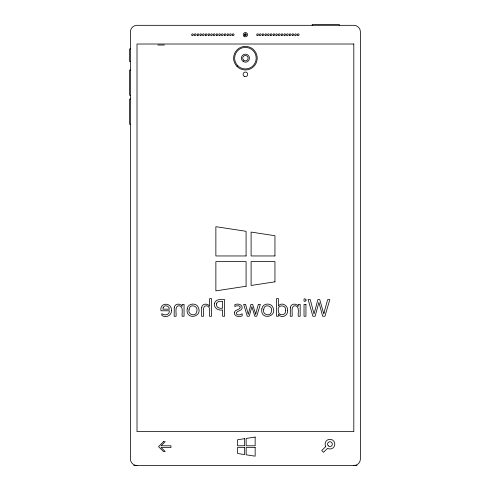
<?xml version="1.0" encoding="UTF-8"?>
<svg xmlns="http://www.w3.org/2000/svg" width="490" height="490" viewBox="0 0 490 490"><rect width="100%" height="100%" fill="white"/><g stroke="black" fill="none" stroke-linecap="round" stroke-linejoin="round"><path stroke-width="0.73" d="M157.841 45.031L164.407 45.031M130.413 48.92L129.593 48.92L129.593 61.52L130.413 61.52M130.413 70.064L129.593 70.064L129.593 95.268L130.413 95.268M130.413 99.078L129.593 99.078L129.593 124.276L130.413 124.276M133.697 465.5L357.124 465.5M339.337 25.321L339.337 24.5L312.234 24.5L312.234 25.321M353.835 465.5A6.572 6.572 0 0 0 360.407 458.928L360.407 31.893A6.572 6.572 0 0 0 353.835 25.321L136.986 25.321A6.572 6.572 0 0 0 130.413 31.893L130.413 458.928A6.572 6.572 0 0 0 136.986 465.5M201.678 307.787L201.611 316.264L203.522 316.264C204.012 313.484 201.598 305.154 206.958 305.748C211.27 307.12 209.059 313.11 209.591 316.264L211.502 316.264L211.502 298.631L209.591 298.631L209.591 306.33C207.846 302.857 201.647 303.531 201.678 307.787M174.238 307.861L174.171 316.264L176.082 316.264C176.565 313.484 174.177 305.154 179.53 305.748C183.842 307.108 181.606 313.122 182.151 316.264L184.062 316.264L184.062 304.357L182.151 304.357L182.151 306.33C180.375 302.796 174.226 303.616 174.238 307.861M290.343 307.861L290.276 316.264L292.187 316.264C292.671 313.484 290.282 305.154 295.642 305.748C299.947 307.108 297.712 313.122 298.257 316.264L300.168 316.264L300.168 304.357L298.257 304.357L298.257 306.33C296.481 302.796 290.331 303.616 290.343 307.861M189.122 309.282C187.1 314.862 196.221 317.33 196.809 311.383C198.805 305.864 189.526 303.194 189.122 309.282M263.761 309.282C261.733 314.862 270.854 317.33 271.448 311.383C273.438 305.864 264.159 303.194 263.761 309.282M285.541 310.495C286.515 315.897 277.891 316.326 278.424 310.881C276.446 304.449 286.687 304.204 285.541 310.495M287.495 310.593C288.432 315.713 281.113 318.947 278.424 314.243L278.424 316.264L276.519 316.264L276.519 298.631L278.424 298.631L278.473 306.005C281.505 301.46 288.445 305.717 287.495 310.593M171.39 310.36C172.113 315.566 165.743 318.371 161.829 315.407L161.829 313.612C164.407 316.154 169.797 314.929 169.411 310.789L161.002 310.789C159.213 302.042 172.1 302.201 171.39 310.36M187.198 308.89C185.22 320.846 203.914 317.183 197.911 306.685A5.286 5.286 0 0 0 195.265 304.498C191.921 303.096 187.45 304.994 187.198 308.89M261.838 308.89C259.853 320.846 278.547 317.183 272.544 306.685A5.286 5.286 0 0 0 269.898 304.498C266.554 303.096 262.089 304.994 261.838 308.89M216.494 303.886C215.655 307.451 219.802 308.853 222.632 308.192L222.632 301.356C220.488 301.276 216.935 301.038 216.494 303.886M214.479 303.445C213.401 308.13 218.595 310.887 222.632 309.962L222.632 316.264L224.585 316.264L224.585 299.586C221.192 299.445 215.288 298.827 214.479 303.445M234.361 312.406C233.736 316.528 239.439 317.41 242.201 315.836L242.201 313.79L239.684 314.868L237.668 314.837L236.413 313.998L236.468 312.455C238.379 310.599 242.96 310.427 242.078 306.728C241.098 303.874 237.264 303.629 234.851 304.608L234.851 306.544L236.26 305.895L238.838 305.803L240.051 306.673L240.222 307.359L239.561 308.694L235.218 310.911L234.361 312.406M244.896 34.533C245.551 36.566 246.482 33.093 244.896 34.533M163.164 307.702L162.956 309.172L169.393 309.172C169.479 305.834 164.193 304.217 163.164 307.702M255.878 313.312L255.719 314.384L252.668 304.357L250.923 304.357L248.283 314.409L245.576 304.357L243.689 304.357L247.26 316.264L249.239 316.264L251.878 306.636L254.831 316.264L256.742 316.264L260.349 304.357L258.346 304.357L255.878 313.312M324.117 312.381L323.841 314.059L319.731 299.586L317.857 299.586L314.041 314.035L310.274 299.586L308.155 299.586L312.871 316.264L315.162 316.264L318.904 302.379L322.665 316.264L324.931 316.264L329.819 299.586L327.663 299.586L324.117 312.381M306.189 300.094C303.151 304.847 303.175 295.323 306.189 300.094M163.489 441.68L158.54 446.629L163.489 451.578L165.167 451.578L161.051 447.462L170.949 447.462L170.949 445.79L161.051 445.79L165.167 441.68L163.489 441.68M325.734 446.568L321.74 450.531L323.523 452.313L327.516 448.35A4.869 4.869 0 0 0 334.744 444.981A4.869 4.869 0 0 0 329.102 439.346A4.869 4.869 0 0 0 325.734 446.568M246.09 286.246L215.87 290.87L215.87 261.593L246.09 261.593L246.09 286.246M274.951 281.83L251.101 285.474L251.101 261.593L274.951 261.593L274.951 281.83M244.663 438.679L237.564 439.769L237.564 445.79L244.663 445.79L244.663 438.679M255.149 437.074L246.158 438.452L246.158 445.79L255.149 445.79L255.149 437.074M353.811 44.014L137.01 44.014L137.01 431.635L353.811 431.635L353.811 44.014M246.09 255.964L215.87 255.964L215.87 226.686L246.09 231.311L246.09 255.964M274.951 255.964L251.101 255.964L251.101 232.076L274.951 235.727L274.951 255.964M305.938 304.357L304.027 304.357L304.027 316.264L305.938 316.264L305.938 304.357M244.663 447.462L237.564 447.462L237.564 453.489L244.663 454.573L244.663 447.462M255.149 447.462L246.158 447.462L246.158 454.8L255.149 456.178L255.149 447.462M243.904 36.174A2.131 2.131 0 0 0 247.468 35.219A2.131 2.131 0 0 0 244.859 32.61A2.131 2.131 0 0 0 243.904 36.174M244.939 35.488A0.943 0.943 0 0 0 246.354 34.668A0.943 0.943 0 0 0 244.939 33.853A0.943 0.943 0 0 0 244.939 35.488M259.731 35.262A0.839 0.839 0 0 0 261.133 34.888A0.839 0.839 0 0 0 260.11 33.859A0.839 0.839 0 0 0 259.731 35.262M262.444 35.262A0.839 0.839 0 0 0 263.841 34.888A0.839 0.839 0 0 0 262.818 33.859A0.839 0.839 0 0 0 262.444 35.262M265.151 35.262A0.839 0.839 0 0 0 266.554 34.888A0.839 0.839 0 0 0 265.525 33.859A0.839 0.839 0 0 0 265.151 35.262M267.858 35.262A0.839 0.839 0 0 0 269.261 34.888A0.839 0.839 0 0 0 268.238 33.859A0.839 0.839 0 0 0 267.858 35.262M270.572 35.262A0.839 0.839 0 0 0 271.968 34.888A0.839 0.839 0 0 0 270.946 33.859A0.839 0.839 0 0 0 270.572 35.262M273.279 35.262A0.839 0.839 0 0 0 274.682 34.888A0.839 0.839 0 0 0 273.653 33.859A0.839 0.839 0 0 0 273.279 35.262M275.986 35.262A0.839 0.839 0 0 0 277.389 34.888A0.839 0.839 0 0 0 276.366 33.859A0.839 0.839 0 0 0 275.986 35.262M278.7 35.262A0.839 0.839 0 0 0 280.102 34.888A0.839 0.839 0 0 0 279.073 33.859A0.839 0.839 0 0 0 278.7 35.262M281.407 35.262A0.839 0.839 0 0 0 282.81 34.888A0.839 0.839 0 0 0 281.781 33.859A0.839 0.839 0 0 0 281.407 35.262M284.12 35.262A0.839 0.839 0 0 0 285.517 34.888A0.839 0.839 0 0 0 284.494 33.859A0.839 0.839 0 0 0 284.12 35.262M286.828 35.262A0.839 0.839 0 0 0 288.23 34.888A0.839 0.839 0 0 0 287.201 33.859A0.839 0.839 0 0 0 286.828 35.262M289.535 35.262A0.839 0.839 0 0 0 290.938 34.888A0.839 0.839 0 0 0 289.915 33.859A0.839 0.839 0 0 0 289.535 35.262M292.248 35.262A0.839 0.839 0 0 0 293.645 34.888A0.839 0.839 0 0 0 292.622 33.859A0.839 0.839 0 0 0 292.248 35.262M294.956 35.262A0.839 0.839 0 0 0 296.358 34.888A0.839 0.839 0 0 0 295.329 33.859A0.839 0.839 0 0 0 294.956 35.262M297.663 35.262A0.839 0.839 0 0 0 299.065 34.888A0.839 0.839 0 0 0 298.043 33.859A0.839 0.839 0 0 0 297.663 35.262M257.023 35.262A0.839 0.839 0 0 0 258.426 34.888A0.839 0.839 0 0 0 257.397 33.859A0.839 0.839 0 0 0 257.023 35.262M208.232 35.262A0.839 0.839 0 0 0 209.628 34.888A0.839 0.839 0 0 0 208.605 33.859A0.839 0.839 0 0 0 208.232 35.262M200.098 35.262A0.839 0.839 0 0 0 201.5 34.888A0.839 0.839 0 0 0 200.477 33.859A0.839 0.839 0 0 0 200.098 35.262M202.811 35.262A0.839 0.839 0 0 0 204.214 34.888A0.839 0.839 0 0 0 203.185 33.859A0.839 0.839 0 0 0 202.811 35.262M232.615 35.262A0.839 0.839 0 0 0 234.018 34.888A0.839 0.839 0 0 0 232.989 33.859A0.839 0.839 0 0 0 232.615 35.262M205.518 35.262A0.839 0.839 0 0 0 206.921 34.888A0.839 0.839 0 0 0 205.892 33.859A0.839 0.839 0 0 0 205.518 35.262M219.067 35.262A0.839 0.839 0 0 0 220.469 34.888A0.839 0.839 0 0 0 219.44 33.859A0.839 0.839 0 0 0 219.067 35.262M227.195 35.262A0.839 0.839 0 0 0 228.597 34.888A0.839 0.839 0 0 0 227.568 33.859A0.839 0.839 0 0 0 227.195 35.262M221.774 35.262A0.839 0.839 0 0 0 223.177 34.888A0.839 0.839 0 0 0 222.154 33.859A0.839 0.839 0 0 0 221.774 35.262M229.902 35.262A0.839 0.839 0 0 0 231.305 34.888A0.839 0.839 0 0 0 230.282 33.859A0.839 0.839 0 0 0 229.902 35.262M224.487 35.262A0.839 0.839 0 0 0 225.884 34.888A0.839 0.839 0 0 0 224.861 33.859A0.839 0.839 0 0 0 224.487 35.262M216.36 35.262A0.839 0.839 0 0 0 217.756 34.888A0.839 0.839 0 0 0 216.733 33.859A0.839 0.839 0 0 0 216.36 35.262M194.683 35.262A0.839 0.839 0 0 0 196.08 34.888A0.839 0.839 0 0 0 195.057 33.859A0.839 0.839 0 0 0 194.683 35.262M191.97 35.262A0.839 0.839 0 0 0 193.372 34.888A0.839 0.839 0 0 0 192.35 33.859A0.839 0.839 0 0 0 191.97 35.262M197.39 35.262A0.839 0.839 0 0 0 198.793 34.888A0.839 0.839 0 0 0 197.764 33.859A0.839 0.839 0 0 0 197.39 35.262M213.646 35.262A0.839 0.839 0 0 0 215.049 34.888A0.839 0.839 0 0 0 214.026 33.859A0.839 0.839 0 0 0 213.646 35.262M210.939 35.262A0.839 0.839 0 0 0 212.342 34.888A0.839 0.839 0 0 0 211.313 33.859A0.839 0.839 0 0 0 210.939 35.262M237.068 66.517A11.803 11.803 0 0 0 256.809 61.226A11.803 11.803 0 0 0 242.354 46.771A11.803 11.803 0 0 0 237.068 66.517M237.791 65.789A10.78 10.78 0 0 0 255.823 60.962A10.78 10.78 0 0 0 242.624 47.763A10.78 10.78 0 0 0 237.791 65.789M243.395 61.667A4.036 4.036 0 0 0 249.447 58.169A4.036 4.036 0 0 0 243.395 54.678A4.036 4.036 0 0 0 243.395 61.667M243.499 60.08A2.701 2.701 0 0 0 248.02 58.867A2.701 2.701 0 0 0 244.712 55.566A2.701 2.701 0 0 0 243.499 60.08M244.259 76.336A2.297 2.297 0 0 0 247.707 74.345A2.297 2.297 0 0 0 244.259 72.355A2.297 2.297 0 0 0 244.259 76.336M328.263 445.827A2.389 2.389 0 0 0 332.257 444.755A2.389 2.389 0 0 0 329.335 441.833A2.389 2.389 0 0 0 328.263 445.827"/></g></svg>
